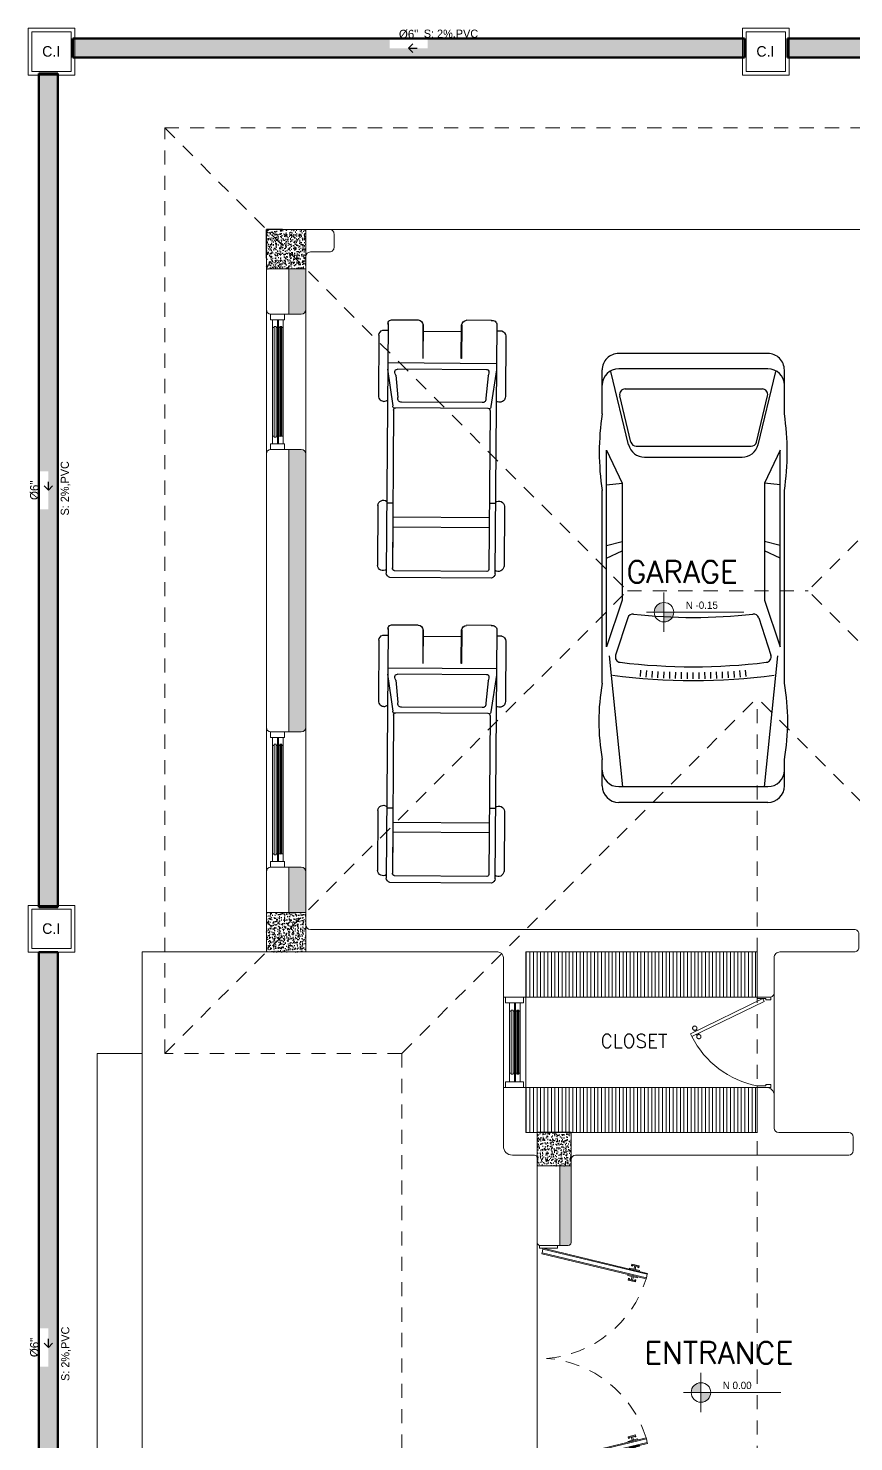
# Model space of a CAD drawing. Header units: metres. Extents: x -232 to 581, y 30 to 789.
# Drawn here: x 88.86 to 96.17, y 390.54 to 403.06 of the extents above; entities that cross this region are included whole.
import ezdxf

# ---------------------------------------------------------------- set-up
doc = ezdxf.new("R2010")
doc.units = ezdxf.units.M
doc.linetypes.add('HIDDEN2', pattern=[0.1875, 0.125, -0.0625])
for name, color, linetype, lineweight in [('000000ELEMENTOS', 252, 'Continuous', 18), ('02_mobiliario', 250, 'Continuous', 5), ('A-DOOR', 35, 'Continuous', 5), ('A-WALL', 250, 'Continuous', 20), ('baños', 140, 'Continuous', 0), ('closets', 253, 'Continuous', 0), ('Columnas', 7, 'Continuous', 18), ('piscina', 131, 'Continuous', 0), ('textos', 7, 'Continuous', 0)]:
    doc.layers.add(name, color=color, linetype=linetype, lineweight=lineweight)
for name, color, linetype in [('GEN-TEXTOS INFO', 7, 'Continuous'), ('HATCH', 8, 'Continuous'), ('MOBILIARIOS', 252, 'Continuous')]:
    doc.layers.add(name, color=color, linetype=linetype)
doc.layers.add('M-SY-PIPE-STANDARD-Drenaje Sanitario', color=7, linetype='Continuous', true_color=0x726558)
doc.layers.add('PISO', color=7, linetype='Continuous', lineweight=5, true_color=0xe6e6e6)
doc.layers.add('Techos 1', color=7, linetype='HIDDEN2', lineweight=9, true_color=0x42391a)
doc.layers.add('RELLENO SECCION', color=8, linetype='Continuous', lineweight=0, transparency=0.4)
doc.styles.add('DS-CAST-01', font='GOTHIC.TTF', dxfattribs={"height": 3})
doc.styles.add('ESC100-2mm', font='arial.ttf', dxfattribs={"height": 0.15})
doc.styles.add('SIST.-CAST-01', font='GOTHIC.TTF', dxfattribs={"height": 2})
doc.styles.get("Standard").update_dxf_attribs({"font": 'arial.ttf'})
pattern_1 = [(50, (109.59505, -7.243447), (0.058299094, -0.005100507), [0.006096, -0.067056]), (355, (109.59505, -7.24345), (-0.011277895, 0.06113819), [0.0048768, -0.053644987]), (100.451445, (109.59991, -7.24387), (0.0470212, 0.05603768), [0.005180803, -0.056988878]), (46.1842, (109.59505, -7.22719), (0.086745293, -0.013453545), [0.009144, -0.100584]), (96.63556, (109.60228, -7.22831), (0.075969323, 0.07917636), [0.00777121, -0.085483395]), (351.18415, (109.59505, -7.22719), (0.07596932, 0.07917636), [0.00731519, -0.080467114]), (21, (109.60318, -7.231255), (0.048516605, -0.032724863), [0.006096, -0.067056]), (326, (109.60318, -7.231255), (0.01977665, 0.05894015), [0.0048768, -0.0536448]), (71.451445, (109.607223, -7.23398), (0.068293254, 0.026215286), [0.005180803, -0.05698878]), (37.5, (109.595052, -7.243447), (0.000988353, 0.0270576124), [0, -0.05299456, 0, -0.0544576, 0, -0.053848]), (7.5, (109.595052, -7.243447), (0.021382292, 0.032057784), [0, -0.03104896, 0, -0.05177536, 0, -0.0205232]), (327.5, (109.576927, -7.243447), (0.0433889905, -0.001833198), [0, -0.02032, 0, -0.0633984, 0, -0.0841248]), (317.5, (109.5688, -7.243447), (0.047401338, 0.008136477), [0, -0.026416, 0, -0.04210304, 0, -0.0597408])]

# ---------------------------------------------------------------- blocks, each defined once
blk = doc.blocks.new('A$C3415d36c')
at = {"layer": 'A-DOOR'}
for p, q in [((0.854, 1.82), (0.846, 1.79)), ((0.865, 1.818), (0.858, 1.787)), ((0.824, 1.696), (0.831, 1.726)), ((0.835, 1.693), (0.843, 1.723)), ((0.824, 0.304), (0.831, 0.274)), ((0.835, 0.307), (0.843, 0.277)), ((0.854, 0.18), (0.846, 0.21)), ((0.865, 0.182), (0.858, 0.213))]:
    blk.add_line(p, q, dxfattribs=at)
for points in [[(0.17, 1.975), (0.17, 2), (0.01, 2), (0.01, 1.975)], [(0.957, 1.713), (0.033, 1.935), (0.031, 1.927), (0.955, 1.704)], [(0.965, 1.745), (0.041, 1.967), (0.033, 1.935), (0.957, 1.713)], [(0.965, 1.745), (0.041, 1.967), (0.043, 1.975), (0.967, 1.753)], [(0.833, 1.817), (0.825, 1.819), (0.829, 1.835), (0.894, 1.819), (0.89, 1.803), (0.882, 1.805), (0.884, 1.813), (0.835, 1.825)], [(0.807, 1.708), (0.799, 1.71), (0.795, 1.694), (0.86, 1.678), (0.864, 1.695), (0.856, 1.696), (0.854, 1.688), (0.805, 1.7)], [(0.957, 0.287), (0.033, 0.065), (0.031, 0.073), (0.955, 0.296)], [(0.965, 0.255), (0.041, 0.033), (0.033, 0.065), (0.957, 0.287)], [(0.965, 0.255), (0.041, 0.033), (0.043, 0.025), (0.967, 0.247)], [(0.807, 0.292), (0.799, 0.29), (0.795, 0.306), (0.86, 0.322), (0.864, 0.305), (0.856, 0.304), (0.854, 0.312), (0.805, 0.3)], [(0.833, 0.183), (0.825, 0.181), (0.829, 0.165), (0.894, 0.181), (0.89, 0.197), (0.882, 0.195), (0.884, 0.187), (0.835, 0.175)], [(0.17, 0.025), (0.17, 0), (0.01, 0), (0.01, 0.025)]]:
    blk.add_lwpolyline(points, close=True, dxfattribs=at)
for points in [[(0.895, 1.778), (0.894, 1.77), (0.807, 1.791), (0.809, 1.799), (0.895, 1.778)], [(0.88, 1.714), (0.882, 1.722), (0.795, 1.743), (0.794, 1.735), (0.88, 1.714)], [(0.88, 0.286), (0.882, 0.278), (0.795, 0.257), (0.794, 0.265), (0.88, 0.286)], [(0.895, 0.222), (0.894, 0.23), (0.807, 0.209), (0.809, 0.201), (0.895, 0.222)]]:
    blk.add_lwpolyline(points, dxfattribs=at)
at = {"layer": 'A-DOOR', "linetype": 'HIDDEN2'}
for centre, start, end in [((-0.004, 2.001), 274.3169, 342.802), ((-0.004, -0.001), 17.198, 85.6831)]:
    blk.add_arc(centre, 1.004, start, end, dxfattribs=at)
blk = doc.blocks.new('A$C95be60c7')
at = {"layer": 'A-DOOR'}
for p, q in [((0.475, 0.743), (0.45, 0.73)), ((0.762, 0.088), (0.45, 0.73)), ((0.47, 0.688), (0.46, 0.683)), ((0.479, 0.671), (0.468, 0.666)), ((0.788, 0.1), (0.475, 0.743)), ((0.496, 0.7), (0.506, 0.705)), ((0.504, 0.683), (0.514, 0.688)), ((0.762, 0.088), (0.788, 0.1))]:
    blk.add_line(p, q, dxfattribs=at)
for points in [[(0, 0.03), (0.025, 0.03), (0.025, 0.075), (0.013, 0.075), (0.013, 0.15), (0, 0.15), (0, 0.03)], [(0.8, 0.03), (0.775, 0.03), (0.775, 0.075), (0.788, 0.075), (0.788, 0.15), (0.8, 0.15), (0.8, 0.03)]]:
    blk.add_lwpolyline(points, dxfattribs=at)
blk.add_arc((0.831, -0.012), 0.834, 117.1874, 168.8099, dxfattribs=at)
for points in [[(0.431, 0.667), (0.431, 0.672), (0.436, 0.681), (0.444, 0.686), (0.455, 0.686), (0.463, 0.681), (0.468, 0.672), (0.468, 0.662), (0.463, 0.654), (0.455, 0.649), (0.444, 0.649), (0.436, 0.654), (0.431, 0.662), (0.431, 0.667)], [(0.506, 0.704), (0.506, 0.709), (0.511, 0.718), (0.52, 0.723), (0.53, 0.723), (0.539, 0.718), (0.544, 0.709), (0.544, 0.699), (0.539, 0.69), (0.53, 0.685), (0.52, 0.685), (0.511, 0.69), (0.506, 0.699), (0.506, 0.704)]]:
    blk.add_open_spline(points, degree=2, dxfattribs=at)
blk = doc.blocks.new('carro1')
at = {"layer": 'MOBILIARIOS'}
for p, q in [((-0.32, 1.577), (-0.709, 1.577)), ((-0.32, 1.577), (-0.709, 1.577)), ((0, 1.539), (0.294, 1.4)), ((1.742, 1.539), (0, 1.539)), ((1.742, 1.539), (0, 1.539)), ((0, 1.539), (0.294, 1.4)), ((0.309, 1.539), (0.294, 1.4)), ((0.309, 1.539), (0.294, 1.4)), ((2.066, 1.577), (0.359, 1.577)), ((2.066, 1.577), (0.359, 1.577)), ((0.845, 1.539), (0.81, 1.4)), ((0.845, 1.539), (0.81, 1.4)), ((0.959, 1.539), (0.893, 1.4)), ((0.959, 1.539), (0.893, 1.4)), ((1.33, 1.4), (1.742, 1.539)), ((1.33, 1.4), (1.742, 1.539)), ((1.822, 1.516), (2.983, 1.397)), ((1.822, 1.516), (2.983, 1.397)), ((2.976, 1.577), (2.741, 1.577)), ((2.976, 1.577), (2.741, 1.577)), ((-0.855, 1.431), (-0.855, 0.109)), ((-0.855, 1.431), (-0.855, 0.109)), ((-0.72, 1.431), (-0.72, 0.109)), ((-0.72, 1.431), (-0.72, 0.109)), ((-0.047, 1.344), (-0.695, 1.502)), ((-0.047, 1.344), (-0.695, 1.502)), ((-0.541, 0.165), (-0.541, 1.382)), ((-0.541, 0.165), (-0.541, 1.382)), ((-0.07, 1.329), (-0.48, 1.429)), ((-0.07, 1.329), (-0.48, 1.429)), ((0.294, 1.4), (1.33, 1.4)), ((0.294, 1.4), (1.33, 1.4)), ((1.487, 1.35), (1.817, 1.457)), ((1.487, 1.35), (1.817, 1.457)), ((2.983, 1.431), (2.983, 0.109)), ((2.983, 1.431), (2.983, 0.109)), ((3.123, 1.431), (3.123, 0.109)), ((3.123, 1.431), (3.123, 0.109)), ((-0.033, 0.265), (-0.033, 1.282)), ((-0.033, 0.265), (-0.033, 1.282)), ((0.065, 1.202), (0.065, 0.337)), ((0.065, 1.202), (0.065, 0.337)), ((2.007, 1.239), (1.95, 1.234)), ((2.007, 1.239), (1.95, 1.234)), ((2.011, 1.187), (1.954, 1.182)), ((2.011, 1.187), (1.954, 1.182)), ((2.015, 1.135), (1.958, 1.131)), ((2.015, 1.135), (1.958, 1.131)), ((2.018, 1.083), (1.961, 1.079)), ((2.018, 1.083), (1.961, 1.079)), ((2.021, 1.03), (1.964, 1.028)), ((2.021, 1.03), (1.964, 1.028)), ((2.023, 0.978), (1.966, 0.976)), ((2.023, 0.978), (1.966, 0.976)), ((2.025, 0.926), (1.968, 0.925)), ((2.025, 0.926), (1.968, 0.925)), ((2.026, 0.874), (1.969, 0.873)), ((2.026, 0.874), (1.969, 0.873)), ((2.027, 0.822), (1.97, 0.821)), ((2.027, 0.822), (1.97, 0.821)), ((2.027, 0.77), (1.97, 0.77)), ((2.027, 0.77), (1.97, 0.77)), ((2.026, 0.665), (1.969, 0.667)), ((2.026, 0.665), (1.969, 0.667)), ((2.027, 0.718), (1.97, 0.718)), ((2.027, 0.718), (1.97, 0.718)), ((2.021, 0.509), (1.964, 0.512)), ((2.021, 0.509), (1.964, 0.512)), ((2.023, 0.561), (1.966, 0.563)), ((2.023, 0.561), (1.966, 0.563)), ((2.025, 0.613), (1.968, 0.615)), ((2.025, 0.613), (1.968, 0.615)), ((2.015, 0.405), (1.958, 0.409)), ((2.015, 0.405), (1.958, 0.409)), ((2.018, 0.457), (1.961, 0.46)), ((2.018, 0.457), (1.961, 0.46)), ((2.007, 0.301), (1.95, 0.306)), ((2.007, 0.301), (1.95, 0.306)), ((2.011, 0.353), (1.954, 0.357)), ((2.011, 0.353), (1.954, 0.357)), ((-0.047, 0.195), (-0.695, 0.038)), ((-0.047, 0.195), (-0.695, 0.038)), ((-0.07, 0.218), (-0.48, 0.118)), ((-0.07, 0.218), (-0.48, 0.118)), ((0, 0), (0.294, 0.139)), ((0, 0), (0.294, 0.139)), ((0.309, 0), (0.294, 0.139)), ((0.294, 0.139), (1.33, 0.139)), ((0.309, 0), (0.294, 0.139)), ((0.294, 0.139), (1.33, 0.139)), ((0.845, 0), (0.81, 0.139)), ((0.845, 0), (0.81, 0.139)), ((0.959, 0), (0.893, 0.139)), ((0.959, 0), (0.893, 0.139)), ((1.33, 0.139), (1.742, 0)), ((1.33, 0.139), (1.742, 0)), ((1.487, 0.189), (1.817, 0.082)), ((1.487, 0.189), (1.817, 0.082)), ((1.822, 0.024), (2.983, 0.143)), ((1.822, 0.024), (2.983, 0.143)), ((1.742, 0), (0, 0)), ((1.742, 0), (0, 0)), ((-0.32, -0.038), (-0.709, -0.038)), ((-0.32, -0.038), (-0.709, -0.038)), ((2.066, -0.038), (0.359, -0.038)), ((2.066, -0.038), (0.359, -0.038)), ((2.976, -0.038), (2.741, -0.038)), ((2.976, -0.038), (2.741, -0.038))]:
    blk.add_line(p, q, dxfattribs=at)
for centre, radius, start, end in [((-0.709, 1.431), 0.146, 89.9174, 180.0824), ((-0.709, 1.431), 0.146, 89.9174, 180.0824), ((-0.574, 1.431), 0.146, 90.0172, 179.9829), ((-0.574, 1.431), 0.146, 90.0172, 179.9829), ((0.02, -0.727), 2.329, 81.6216, 98.3784), ((0.02, -0.727), 2.329, 81.6216, 98.3784), ((2.403, -0.29), 1.897, 79.7616, 100.2384), ((2.403, -0.29), 1.897, 79.7616, 100.2384), ((2.836, 1.431), 0.146, 0.0171, 89.9829), ((2.836, 1.431), 0.146, 0.0171, 89.9829), ((2.976, 1.431), 0.146, 0.0171, 89.9829), ((2.976, 1.431), 0.146, 0.0171, 89.9829), ((-0.492, 1.381), 0.0488, 76.3661, 179.9108), ((-0.492, 1.381), 0.0488, 76.3661, 179.9108), ((1.832, 1.411), 0.0487, 6.8356, 108.1699), ((1.832, 1.411), 0.0487, 6.8356, 108.1699), ((-3.411, 0.77), 5.331, 353.0262, 6.9738), ((-3.411, 0.77), 5.331, 353.0262, 6.9738), ((-3.35, 0.77), 5.392, 352.3671, 7.6329), ((-3.35, 0.77), 5.392, 352.3671, 7.6329), ((-0.082, 1.282), 0.0488, 359.911, 76.2607), ((-0.082, 1.282), 0.0488, 359.911, 76.2607), ((-0.082, 1.202), 0.146, 0.0444, 76.3177), ((-0.082, 1.202), 0.146, 0.0444, 76.3177), ((1.502, 1.304), 0.049, 108.1055, 185.9744), ((1.502, 1.304), 0.049, 108.1055, 185.9744), ((-3.379, 0.77), 4.862, 353.7528, 6.2472), ((-3.379, 0.77), 4.862, 353.7528, 6.2472), ((-0.082, 0.265), 0.0488, 283.7393, 0.0891), ((-0.082, 0.265), 0.0488, 283.7393, 0.0891), ((-0.082, 0.338), 0.146, 283.6822, 359.9556), ((-0.082, 0.338), 0.146, 283.6822, 359.9556), ((-0.492, 0.166), 0.0488, 180.0891, 283.6339), ((-0.492, 0.166), 0.0488, 180.0891, 283.6339), ((1.502, 0.236), 0.049, 174.0256, 251.8945), ((1.502, 0.236), 0.049, 174.0256, 251.8945), ((-0.709, 0.109), 0.146, 179.9176, 270.0825), ((-0.709, 0.109), 0.146, 179.9176, 270.0825), ((-0.574, 0.109), 0.146, 180.0171, 269.9828), ((-0.574, 0.109), 0.146, 180.0171, 269.9828), ((1.832, 0.128), 0.0487, 251.8301, 353.1644), ((1.832, 0.128), 0.0487, 251.8301, 353.1644), ((2.836, 0.109), 0.146, 270.0171, 359.9829), ((2.836, 0.109), 0.146, 270.0171, 359.9829), ((2.976, 0.109), 0.146, 270.0171, 359.9829), ((2.976, 0.109), 0.146, 270.0171, 359.9829), ((0.02, 2.266), 2.329, 261.6216, 278.3784), ((0.02, 2.266), 2.329, 261.6216, 278.3784), ((2.403, 1.83), 1.897, 259.7616, 280.2384), ((2.403, 1.83), 1.897, 259.7616, 280.2384)]:
    blk.add_arc(centre, radius, start, end, dxfattribs=at)
blk = doc.blocks.new('carritogolf')
at = {"layer": 'MOBILIARIOS', "linetype": 'Continuous'}
for p, q in [((-0.046, -0.434), (-0.061, 1.777)), ((0.871, 1.822), (-0.03, 1.816)), ((0.829, 1.763), (0.013, 1.758)), ((0.918, -0.427), (0.902, 1.784)), ((-0.136, 1.177), (-0.14, 1.71)), ((0.003, 0.33), (-0.007, 1.737)), ((-0.004, 1.37), (-0.007, 1.737)), ((0.858, 0.336), (0.848, 1.743)), ((0.986, 1.185), (0.982, 1.718)), ((0.851, 1.376), (-0.004, 1.37)), ((0.851, 1.289), (-0.003, 1.283)), ((-0.057, 1.155), (-0.003, 1.155)), ((0.907, 1.161), (0.852, 1.161)), ((-0.049, -0.029), (-0.002, 0.297)), ((0.839, 0.318), (0.001, 0.312)), ((0.792, 0.267), (0.07, 0.262)), ((0.915, -0.022), (0.864, 0.303)), ((-0.127, -0.33), (-0.131, 0.206)), ((0.024, 0.023), (0.042, 0.223)), ((0.842, 0.029), (0.821, 0.228)), ((0.998, -0.322), (0.994, 0.214)), ((0.915, -0.077), (-0.048, -0.084)), ((0.827, -0.023), (0.039, -0.028)), ((-0.092, -0.374), (-0.046, -0.374)), ((0.604, -0.36), (0.265, -0.363)), ((0.963, -0.367), (0.917, -0.367)), ((0.003, -0.466), (0.222, -0.465)), ((0.87, -0.46), (0.65, -0.462))]:
    blk.add_line(p, q, dxfattribs=at)
for points in [[(0.604, -0.123), (0.602, -0.123), (0.604, -0.418), (0.607, -0.418)], [(0.263, -0.126), (0.265, -0.126), (0.267, -0.421), (0.265, -0.421)]]:
    blk.add_lwpolyline(points, close=True, dxfattribs=at)
for centre, radius, start, end in [((-0.09, 1.706), 0.0499, 54.1309, 175.531), ((-0.018, 1.774), 0.043, 106.0127, 176.0096), ((0.017, 1.735), 0.0235, 99.8611, 186.9371), ((0.825, 1.74), 0.0235, 353.8601, 80.9361), ((0.86, 1.78), 0.043, 4.7876, 74.7846), ((0.932, 1.713), 0.0499, 5.2663, 126.6663), ((-0.087, 1.182), 0.0499, 185.2663, 306.6663), ((0.936, 1.189), 0.0499, 234.1309, 355.531), ((0.017, 0.301), 0.0192, 114.7535, 190.8884), ((0.023, 0.332), 0.0196, 175.362, 272.1148), ((0.072, 0.231), 0.0313, 86.5993, 194.6322), ((0.79, 0.236), 0.0313, 346.165, 94.1979), ((0.839, 0.337), 0.0196, 268.6824, 5.4352), ((0.845, 0.306), 0.0192, 349.9088, 66.0437), ((-0.076, -0.326), 0.0513, 185.1681, 251.744), ((0.947, -0.319), 0.0513, 289.0533, 355.6292), ((-0.009, -0.43), 0.0375, 175.2556, 287.6939), ((0.217, -0.417), 0.0479, 276.1421, 355.6637), ((0.654, -0.414), 0.0479, 185.1335, 264.6552), ((0.88, -0.424), 0.0375, 253.1033, 5.5416)]:
    blk.add_arc(centre, radius, start, end, dxfattribs=at)
for points in [[(-0.131, 0.206), (-0.129, 0.22), (-0.125, 0.242), (-0.091, 0.255), (-0.079, 0.26), (-0.053, 0.248), (-0.051, 0.247)], [(0.994, 0.214), (0.991, 0.228), (0.987, 0.25), (0.954, 0.262), (0.941, 0.268), (0.915, 0.255), (0.913, 0.253)]]:
    blk.add_open_spline(points, degree=3, knots=[0, 0, 0, 0, 0.0431757, 0.0672409, 0.1048601, 0.1145034, 0.1145034, 0.1145034, 0.1145034], dxfattribs=at)
for points in [[(0.024, 0.023), (0.017, 0.011), (0.021, -0.024), (0.039, -0.028)], [(0.842, 0.029), (0.848, 0.017), (0.845, -0.019), (0.827, -0.023)]]:
    blk.add_spline(points, degree=3, dxfattribs=at)
blk = doc.blocks.new('20.03.2026 LN 09 PRIMER NIVEL ARQ')
at = {"layer": 'closets', "transparency": 33554687}
h = blk.add_hatch(dxfattribs=at)
h.set_pattern_fill('LINE', color=1, scale=0.01, angle=90)
h.set_pattern_definition([(90, (-118.43962, 129.7661), (-0.03175, 2e-18), [])])
h.paths.add_polyline_path([(-10.536, -49.293), (-8.486, -49.293), (-8.486, -48.893), (-10.536, -48.893)])
h = blk.add_hatch(dxfattribs=at)
h.set_pattern_fill('LINE', color=1, scale=0.01, angle=90)
h.set_pattern_definition([(90, (-118.43962, 130.966062), (-0.03175, 2e-18), [])])
h.paths.add_polyline_path([(-10.536, -50.493), (-8.486, -50.493), (-8.486, -50.093), (-10.536, -50.093)])
at = {"layer": 'HATCH'}
h = blk.add_hatch(dxfattribs=at)
h.set_pattern_fill('AR-CONC', color=1, scale=0.00032)
h.set_pattern_definition(pattern_1)
h.paths.add_polyline_path([(-12.836, -42.843), (-12.486, -42.843), (-12.486, -42.493), (-12.836, -42.493)])
h = blk.add_hatch(dxfattribs=at)
h.set_pattern_fill('AR-CONC', color=1, scale=0.00032)
h.set_pattern_definition(pattern_1)
h.paths.add_polyline_path([(-12.836, -48.893), (-12.486, -48.893), (-12.486, -48.543), (-12.836, -48.543)])
h = blk.add_hatch(dxfattribs=at)
h.set_pattern_fill('AR-CONC', color=1, scale=0.00032)
h.set_pattern_definition(pattern_1)
h.paths.add_polyline_path([(-10.436, -50.788), (-10.136, -50.788), (-10.136, -50.488), (-10.436, -50.488)])
at = {"layer": 'RELLENO SECCION'}
h = blk.add_hatch(color=1, dxfattribs=at)
h.dxf.hatch_style = 1
h.paths.add_polyline_path([(-12.486, -42.843), (-12.636, -42.843), (-12.636, -43.243), (-12.526, -43.243, 0.414214), (-12.486, -43.203)])
h.paths.add_polyline_path([(-12.486, -44.483, 0.414214), (-12.526, -44.443), (-12.636, -44.443), (-12.636, -46.943), (-12.526, -46.943, 0.414214), (-12.486, -46.903)])
h.paths.add_polyline_path([(-12.636, -48.543), (-12.486, -48.543), (-12.486, -48.183, 0.414214), (-12.526, -48.143), (-12.636, -48.143)])
h = blk.add_hatch(color=1, dxfattribs=at)
h.dxf.hatch_style = 1
edge = h.paths.add_edge_path()
edge.add_line((-10.162, -50.788), (-10.136, -50.788))
edge.add_line((-10.136, -50.788), (-10.236, -50.788))
edge.add_line((-10.236, -50.788), (-10.236, -51.493))
edge.add_line((-10.236, -51.493), (-10.161, -51.493))
edge.add_arc((-10.161, -51.468), 0.025, 270, 360)
edge.add_line((-10.136, -51.468), (-10.136, -50.828))
edge.add_line((-10.136, -50.828), (-10.136, -50.803))
edge.add_line((-10.136, -50.803), (-10.136, -50.788))
edge.add_line((-10.136, -50.788), (-10.162, -50.788))
at = {"layer": 'textos', "transparency": 33554534}
h = blk.add_hatch(color=1, dxfattribs=at)
h.dxf.hatch_style = 1
h.paths.add_polyline_path([(-9.313, -45.798, 0.414214), (-9.399, -45.884), (-9.313, -45.884)])
h.paths.add_polyline_path([(-9.226, -45.884), (-9.313, -45.884), (-9.313, -45.971, 0.414214)])
h = blk.add_hatch(color=1, dxfattribs=at)
h.dxf.hatch_style = 1
h.paths.add_polyline_path([(-8.985, -52.709, 0.414214), (-9.071, -52.795), (-8.985, -52.795)])
h.paths.add_polyline_path([(-8.898, -52.795), (-8.985, -52.795), (-8.985, -52.882, 0.414214)])
at = {"layer": 'A-DOOR', "color": 1}
for p, q in [((-12.798, -43.243), (-12.798, -43.293)), ((-12.674, -43.293), (-12.798, -43.293)), ((-12.78, -44.393), (-12.78, -43.293)), ((-12.737, -43.293), (-12.737, -44.393)), ((-12.729, -44.393), (-12.729, -43.293)), ((-12.686, -43.293), (-12.686, -44.393)), ((-12.674, -43.243), (-12.674, -43.293)), ((-12.767, -44.332), (-12.767, -43.354)), ((-12.75, -43.354), (-12.767, -43.354)), ((-12.75, -44.332), (-12.75, -43.354)), ((-12.717, -44.323), (-12.717, -43.354)), ((-12.699, -43.354), (-12.717, -43.354)), ((-12.699, -44.323), (-12.699, -43.354)), ((-12.674, -44.393), (-12.798, -44.393)), ((-12.798, -44.443), (-12.798, -44.393)), ((-12.75, -44.332), (-12.767, -44.332)), ((-12.674, -44.443), (-12.674, -44.393)), ((-12.798, -46.943), (-12.798, -46.993)), ((-12.674, -46.943), (-12.674, -46.993)), ((-12.674, -46.993), (-12.798, -46.993)), ((-12.78, -48.093), (-12.78, -46.993)), ((-12.767, -48.032), (-12.767, -47.054)), ((-12.75, -47.054), (-12.767, -47.054)), ((-12.75, -48.032), (-12.75, -47.054)), ((-12.737, -46.993), (-12.737, -48.093)), ((-12.729, -48.093), (-12.729, -46.993)), ((-12.717, -48.023), (-12.717, -47.054)), ((-12.699, -47.054), (-12.717, -47.054)), ((-12.699, -48.023), (-12.699, -47.054)), ((-12.686, -46.993), (-12.686, -48.093)), ((-12.75, -48.032), (-12.767, -48.032)), ((-12.674, -48.093), (-12.798, -48.093)), ((-12.798, -48.143), (-12.798, -48.093)), ((-12.674, -48.143), (-12.674, -48.093)), ((-10.736, -50.093), (-10.736, -49.293)), ((-10.716, -49.293), (-10.716, -49.343)), ((-10.556, -49.293), (-10.556, -49.343)), ((-10.536, -50.093), (-10.536, -49.293)), ((-10.556, -49.343), (-10.716, -49.343)), ((-10.68, -49.343), (-10.68, -50.043)), ((-10.667, -49.41), (-10.667, -49.976)), ((-10.649, -49.41), (-10.667, -49.41)), ((-10.649, -49.41), (-10.649, -49.976)), ((-10.637, -50.043), (-10.637, -49.343)), ((-10.629, -49.343), (-10.629, -50.043)), ((-10.616, -49.41), (-10.616, -49.976)), ((-10.599, -49.41), (-10.616, -49.41)), ((-10.599, -49.41), (-10.599, -49.976)), ((-10.586, -50.043), (-10.586, -49.343)), ((-10.556, -50.043), (-10.716, -50.043)), ((-10.716, -50.093), (-10.716, -50.043)), ((-10.649, -49.976), (-10.667, -49.976)), ((-10.599, -49.976), (-10.616, -49.976)), ((-10.556, -50.093), (-10.556, -50.043))]:
    blk.add_line(p, q, dxfattribs=at)
for points in [[(-12.75, -43.363), (-12.737, -43.363), (-12.737, -43.293), (-12.78, -43.293), (-12.78, -43.363), (-12.767, -43.363)], [(-12.699, -43.363), (-12.686, -43.363), (-12.686, -43.293), (-12.729, -43.293), (-12.729, -43.363), (-12.717, -43.363)], [(-12.75, -44.323), (-12.737, -44.323), (-12.737, -44.393), (-12.78, -44.393), (-12.78, -44.323), (-12.767, -44.323)], [(-12.699, -44.323), (-12.686, -44.323), (-12.686, -44.393), (-12.729, -44.393), (-12.729, -44.323), (-12.717, -44.323)], [(-12.75, -47.063), (-12.737, -47.063), (-12.737, -46.993), (-12.78, -46.993), (-12.78, -47.063), (-12.767, -47.063)], [(-12.699, -47.063), (-12.686, -47.063), (-12.686, -46.993), (-12.729, -46.993), (-12.729, -47.063), (-12.717, -47.063)], [(-12.75, -48.023), (-12.737, -48.023), (-12.737, -48.093), (-12.78, -48.093), (-12.78, -48.023), (-12.767, -48.023)], [(-12.699, -48.023), (-12.686, -48.023), (-12.686, -48.093), (-12.729, -48.093), (-12.729, -48.023), (-12.717, -48.023)], [(-10.649, -49.418), (-10.637, -49.418), (-10.637, -49.343), (-10.68, -49.343), (-10.68, -49.418), (-10.667, -49.418)], [(-10.599, -49.418), (-10.586, -49.418), (-10.586, -49.343), (-10.629, -49.343), (-10.629, -49.418), (-10.616, -49.418)], [(-10.649, -49.968), (-10.637, -49.968), (-10.637, -50.043), (-10.68, -50.043), (-10.68, -49.968), (-10.667, -49.968)], [(-10.599, -49.968), (-10.586, -49.968), (-10.586, -50.043), (-10.629, -50.043), (-10.629, -49.968), (-10.616, -49.968)]]:
    blk.add_lwpolyline(points, dxfattribs=at)
at = {"layer": 'A-WALL', "color": 1}
for p, q in [((-12.486, -42.843), (-12.486, -48.543)), ((-12.836, -44.483), (-12.836, -43.203)), ((-12.526, -43.243), (-12.796, -43.243)), ((-12.526, -44.443), (-12.796, -44.443)), ((-12.636, -46.943), (-12.636, -44.443)), ((-12.836, -46.903), (-12.836, -44.483)), ((-12.836, -48.184), (-12.836, -46.903)), ((-12.526, -46.943), (-12.796, -46.943)), ((-12.836, -48.183), (-12.836, -48.853)), ((-12.526, -48.143), (-12.796, -48.143)), ((-12.636, -48.543), (-12.636, -48.143)), ((-10.786, -48.893), (-12.486, -48.893)), ((-10.736, -48.943), (-10.736, -49.293)), ((-10.536, -48.893), (-10.536, -49.293)), ((-8.486, -49.29), (-8.486, -48.893)), ((-10.536, -49.293), (-10.736, -49.293)), ((-10.736, -50.093), (-10.736, -50.613)), ((-10.536, -50.093), (-10.736, -50.093)), ((-10.536, -50.093), (-10.536, -50.493)), ((-8.406, -50.093), (-8.486, -50.093)), ((-8.486, -50.096), (-8.486, -50.494)), ((-8.336, -50.453), (-8.336, -50.163)), ((-10.536, -50.493), (-8.486, -50.493)), ((-8.296, -50.493), (-7.676, -50.493)), ((-7.636, -50.533), (-7.636, -50.653)), ((-10.656, -50.693), (-10.461, -50.693)), ((-10.096, -50.693), (-7.676, -50.693)), ((-10.436, -50.718), (-10.436, -51.468)), ((-10.236, -50.788), (-10.236, -51.493)), ((-10.136, -50.788), (-10.136, -51.468)), ((-10.411, -51.493), (-10.161, -51.493))]:
    blk.add_line(p, q, dxfattribs=at)
at = {"layer": 'A-WALL', "color": 1, "transparency": 33554684}
for p, q in [((-10.561, -50.693), (-10.656, -50.693)), ((-10.161, -51.493), (-10.411, -51.493))]:
    blk.add_line(p, q, dxfattribs=at)
at = {"layer": 'A-WALL', "color": 1}
for points in [[(-12.446, -42.693), (-12.276, -42.693, 0.414214), (-12.236, -42.653), (-12.236, -42.533, 0.414214), (-12.276, -42.493), (-12.796, -42.493, 0.414214), (-12.836, -42.533)], [(-12.446, -48.693), (-7.626, -48.693, -0.414214), (-7.586, -48.733), (-7.586, -48.853, -0.414214), (-7.626, -48.893), (-8.286, -48.893, 0.414214), (-8.336, -48.943), (-8.336, -49.253, -0.414214), (-8.376, -49.293), (-8.486, -49.293)]]:
    blk.add_lwpolyline(points, format="xyb", dxfattribs=at)
for points in [[(-12.836, -42.533), (-12.836, -43.203)], [(-12.636, -43.243), (-12.636, -42.843)], [(-8.486, -48.893), (-10.536, -48.893)]]:
    blk.add_lwpolyline(points, dxfattribs=at)
for centre, radius, start, end in [((-12.446, -42.733), 0.04, 90, 180), ((-12.796, -43.203), 0.04, 180, 270), ((-12.526, -43.203), 0.04, 270, 0), ((-12.796, -44.483), 0.04, 90, 180), ((-12.526, -44.483), 0.04, 0, 90), ((-12.796, -46.903), 0.04, 180, 270), ((-12.526, -46.903), 0.04, 270, 0), ((-12.796, -48.183), 0.04, 90, 180), ((-12.526, -48.183), 0.04, 0, 90), ((-12.446, -48.653), 0.04, 180, 270), ((-10.786, -48.943), 0.05, 0, 90), ((-8.406, -50.163), 0.07, 0, 90), ((-8.296, -50.453), 0.04, 180, 270), ((-7.676, -50.533), 0.04, 0, 90), ((-10.656, -50.613), 0.08, 180, 270), ((-10.096, -50.733), 0.04, 90, 180), ((-7.676, -50.653), 0.04, 270, 0)]:
    blk.add_arc(centre, radius, start, end, dxfattribs=at)
at = {"layer": 'A-WALL', "color": 1, "transparency": 33554684}
for centre, start, end in [((-10.461, -50.718), 0, 90), ((-10.411, -51.468), 180, 270), ((-10.161, -51.468), 270, 0)]:
    blk.add_arc(centre, 0.025, start, end, dxfattribs=at)
at = {"layer": 'closets', "color": 1, "transparency": 33554687}
for p, q in [((-8.486, -49.293), (-10.536, -49.293)), ((-8.486, -50.093), (-10.536, -50.093))]:
    blk.add_line(p, q, dxfattribs=at)
at = {"layer": 'Columnas', "color": 1}
for points in [[(-12.836, -42.843), (-12.486, -42.843), (-12.486, -42.493), (-12.836, -42.493)], [(-12.836, -48.893), (-12.486, -48.893), (-12.486, -48.543), (-12.836, -48.543)], [(-10.436, -50.788), (-10.136, -50.788), (-10.136, -50.488), (-10.436, -50.488)]]:
    blk.add_lwpolyline(points, close=True, dxfattribs=at)
at = {"layer": 'Defpoints', "color": 1}
for p in [(-12.693, -42.493), (-12.836, -42.748)]:
    blk.add_line(p, (-12.836, -42.493), dxfattribs=at)
at = {"layer": 'piscina', "color": 1, "const_width": 0.01}
for points in [[(-12.708, -43.354), (-12.708, -44.332)], [(-12.708, -47.054), (-12.708, -48.032)], [(-10.608, -49.41), (-10.608, -49.976)]]:
    blk.add_lwpolyline(points, dxfattribs=at)
at = {"layer": 'PISO', "color": 1}
for p, q in [((-12.276, -42.493), (-5.396, -42.493)), ((-12.796, -48.893), (-13.936, -48.893)), ((-13.936, -48.893), (-13.936, -56.089)), ((-8.336, -50.163), (-8.336, -49.253)), ((-14.336, -49.793), (-14.336, -55.188)), ((-14.336, -49.793), (-13.936, -49.793)), ((-10.436, -51.468), (-10.436, -53.518))]:
    blk.add_line(p, q, dxfattribs=at)
at = {"layer": 'Techos 1', "color": 1}
for p, q in [((-13.736, -49.793), (-13.736, -41.593)), ((-13.736, -41.593), (-3.936, -41.593)), ((-13.736, -41.593), (-9.636, -45.693)), ((-3.936, -41.593), (-8.036, -45.693)), ((-13.736, -49.793), (-9.636, -45.693)), ((-9.636, -45.693), (-8.036, -45.693)), ((-3.936, -49.793), (-8.036, -45.693)), ((-11.636, -49.793), (-8.486, -46.643)), ((-8.486, -58.343), (-8.486, -46.643)), ((-5.336, -49.793), (-8.486, -46.643)), ((-11.636, -49.793), (-13.736, -49.793)), ((-11.636, -49.793), (-11.636, -55.193))]:
    blk.add_line(p, q, dxfattribs=at)
at = {"layer": 'textos', "color": 1}
for p, q in [((-9.313, -45.71), (-9.313, -46.058)), ((-9.467, -45.884), (-8.606, -45.884)), ((-8.985, -52.621), (-8.985, -52.969)), ((-9.139, -52.795), (-8.278, -52.795))]:
    blk.add_line(p, q, dxfattribs=at)
for centre in [(-9.313, -45.884), (-8.985, -52.795)]:
    blk.add_circle(centre, 0.0865, dxfattribs=at)
at = {"layer": '02_mobiliario', "color": 1, "xscale": -1, "rotation": 180}
for p in [(-11.712, -43.76), (-11.712, -46.462)]:
    blk.add_blockref('carritogolf', p, dxfattribs=at)
at = {"layer": '02_mobiliario', "color": 1, "rotation": 270}
blk.add_blockref('carro1', (-9.823, -44.447), dxfattribs=at)
at = {"layer": 'A-DOOR', "color": 1, "rotation": 90}
blk.add_blockref('A$C95be60c7', (-8.336, -50.093), dxfattribs=at)
at = {"layer": 'A-DOOR', "color": 1}
blk.add_blockref('A$C3415d36c', (-10.426, -53.493), dxfattribs=at)
at = {"layer": 'baños', "color": 1, "linetype": 'Continuous'}
for tag in ['MATERIAL', 'PRODUCT', 'TRADENAME', 'MODELNUMBER']:
    blk.add_attdef(tag, (-12.061, -62.071), '', height=0.0000254, rotation=359.9999, dxfattribs=at)
at = {"layer": 'textos', "color": 1, "width": 3.40488}
for s, insert, char_height, attachment_point in [('{\\Fromans|c0; GARAGE}', (-9.778, -45.624), 0.195, 7), ('\\pxqc;{\\Fromans|c0;\\H0.8x;CLOSET\\H1.25x; }', (-7.876, -49.741), 0.15, 9), ('{\\Fromans|c0; ENTRANCE}', (-9.621, -52.541), 0.195, 7)]:
    blk.add_mtext(s, dxfattribs=dict(at, insert=insert, char_height=char_height, attachment_point=attachment_point))
at = {"layer": 'textos', "color": 1, "char_height": 0.065, "attachment_point": 1, "style": 'ESC100-2mm'}
for s, insert in [('{\\Ftxt|c0;N -0.15}', (-9.12, -45.789)), ('{\\Ftxt|c0;N 0.00}', (-8.792, -52.7))]:
    blk.add_mtext_dynamic_manual_height_columns(s, width=2.21694, gutter_width=0.5, heights=[0], dxfattribs=dict(at, insert=insert))
blk = doc.blocks.new('_Open90')
at = {"color": 0, "linetype": 'ByBlock', "lineweight": -2}
for p, q in [((0, 0), (-1, 0)), ((-0.5, 0.5), (0, 0)), ((0, 0), (-0.5, -0.5))]:
    blk.add_line(p, q, dxfattribs=at)
blk = doc.blocks.new('DR 20.03.26 LN09')
at = {"layer": 'M-SY-PIPE-STANDARD-Drenaje Sanitario', "linetype": 'Continuous', "lineweight": 50}
for points in [[(-14927.73, -2179.8), (-14927.73, -2186.43), (-14693.4, -2186.43), (-14693.4, -2179.8), (-14803.91, -2179.8), (-14803.91, -2183.16), (-14817.21, -2183.16), (-14817.21, -2179.8)], [(-14678.32, -2179.8), (-14678.32, -2186.43), (-14365.87, -2186.43), (-14365.87, -2179.8), (-14515.44, -2179.8), (-14515.44, -2183.16), (-14528.74, -2183.16), (-14528.74, -2179.8)], [(-14939.59, -2482.78), (-14932.97, -2482.78), (-14932.97, -2191.94), (-14939.59, -2191.94), (-14939.59, -2330.71), (-14936.23, -2330.71), (-14936.23, -2344.01), (-14939.59, -2344.01)], [(-14939.59, -2774.21), (-14932.97, -2774.21), (-14932.97, -2498.5), (-14939.59, -2498.5), (-14939.59, -2629.7), (-14936.23, -2629.7), (-14936.23, -2643.01), (-14939.59, -2643.01)]]:
    blk.add_hatch(color=251, dxfattribs=at).paths.add_polyline_path(points, flags=0)
at = {"layer": '000000ELEMENTOS', "color": 10, "linetype": 'Continuous', "lineweight": 15}
for p, q in [((-14926.99, -2176.2), (-14943.3, -2176.2)), ((-14943.3, -2176.2), (-14943.3, -2192.51)), ((-14928.27, -2177.48), (-14942.02, -2177.48)), ((-14942.02, -2177.48), (-14942.02, -2191.23)), ((-14928.27, -2191.23), (-14928.27, -2177.48)), ((-14926.99, -2192.51), (-14926.99, -2176.2)), ((-14677.78, -2176.2), (-14694.09, -2176.2)), ((-14694.09, -2176.2), (-14694.09, -2192.51)), ((-14679.06, -2177.48), (-14692.81, -2177.48)), ((-14692.81, -2177.48), (-14692.81, -2191.23)), ((-14679.06, -2191.23), (-14679.06, -2177.48)), ((-14677.78, -2192.51), (-14677.78, -2176.2)), ((-14943.3, -2192.51), (-14926.99, -2192.51)), ((-14942.02, -2191.23), (-14928.27, -2191.23)), ((-14694.09, -2192.51), (-14677.78, -2192.51)), ((-14692.81, -2191.23), (-14679.06, -2191.23)), ((-14926.99, -2482.18), (-14943.3, -2482.18)), ((-14943.3, -2482.18), (-14943.3, -2498.5)), ((-14928.27, -2483.47), (-14942.02, -2483.47)), ((-14942.02, -2483.47), (-14942.02, -2497.22)), ((-14928.27, -2497.22), (-14928.27, -2483.47)), ((-14926.99, -2498.5), (-14926.99, -2482.18)), ((-14943.3, -2498.5), (-14926.99, -2498.5)), ((-14942.02, -2497.22), (-14928.27, -2497.22))]:
    blk.add_line(p, q, dxfattribs=at)
at = {"layer": '000000ELEMENTOS'}
for p, q in [((-14943.3, -2176.2), (-14926.99, -2176.2)), ((-14943.3, -2192.51), (-14943.3, -2176.2)), ((-14942.02, -2177.48), (-14928.27, -2177.48)), ((-14942.02, -2191.23), (-14942.02, -2177.48)), ((-14928.27, -2177.48), (-14928.27, -2191.23)), ((-14926.99, -2176.2), (-14926.99, -2192.51)), ((-14694.09, -2176.2), (-14677.78, -2176.2)), ((-14694.09, -2192.51), (-14694.09, -2176.2)), ((-14692.81, -2177.48), (-14679.06, -2177.48)), ((-14692.81, -2191.23), (-14692.81, -2177.48)), ((-14679.06, -2177.48), (-14679.06, -2191.23)), ((-14677.78, -2176.2), (-14677.78, -2192.51)), ((-14926.99, -2192.51), (-14943.3, -2192.51)), ((-14928.27, -2191.23), (-14942.02, -2191.23)), ((-14677.78, -2192.51), (-14694.09, -2192.51)), ((-14679.06, -2191.23), (-14692.81, -2191.23)), ((-14943.3, -2482.18), (-14926.99, -2482.18)), ((-14943.3, -2498.5), (-14943.3, -2482.18)), ((-14942.02, -2483.47), (-14928.27, -2483.47)), ((-14942.02, -2497.22), (-14942.02, -2483.47)), ((-14928.27, -2483.47), (-14928.27, -2497.22)), ((-14926.99, -2482.18), (-14926.99, -2498.5)), ((-14926.99, -2498.5), (-14943.3, -2498.5)), ((-14928.27, -2497.22), (-14942.02, -2497.22))]:
    blk.add_line(p, q, dxfattribs=at)
at = {"layer": 'M-SY-PIPE-STANDARD-Drenaje Sanitario', "color": 251, "linetype": 'Continuous', "lineweight": 50}
for points in [[(-14927.73, -2179.8), (-14693.4, -2179.8)], [(-14927.73, -2186.43), (-14927.73, -2179.8)], [(-14693.4, -2179.8), (-14693.4, -2186.43)], [(-14678.32, -2179.8), (-14365.87, -2179.8)], [(-14678.32, -2186.43), (-14678.32, -2179.8)], [(-14693.4, -2186.43), (-14927.73, -2186.43)], [(-14365.87, -2186.43), (-14678.32, -2186.43)], [(-14939.59, -2482.78), (-14939.59, -2191.94)], [(-14939.59, -2191.94), (-14932.97, -2191.94)], [(-14932.97, -2191.94), (-14932.97, -2482.78)], [(-14932.97, -2482.78), (-14939.59, -2482.78)], [(-14939.59, -2774.21), (-14939.59, -2498.5)], [(-14939.59, -2498.5), (-14932.97, -2498.5)], [(-14932.97, -2498.5), (-14932.97, -2774.21)]]:
    blk.add_lwpolyline(points, dxfattribs=at)
at = {"layer": 'M-SY-PIPE-STANDARD-Drenaje Sanitario', "color": 251, "linetype": 'Continuous', "lineweight": -3, "xscale": 3, "yscale": 3, "zscale": 3}
for p, rotation in [((-14810.56, -2183.11), 180), ((-14936.28, -2337.36), 270), ((-14936.28, -2636.36), 270)]:
    blk.add_blockref('_Open90', p, dxfattribs=dict(at, rotation=rotation))
at = {"layer": '000000ELEMENTOS', "style": 'SIST.-CAST-01'}
for p in [(-14938.42, -2186.1), (-14689.21, -2186.1), (-14938.42, -2492.09)]:
    blk.add_text('C.I', height=3.673, dxfattribs=at).set_placement(p)
at = {"layer": 'GEN-TEXTOS INFO', "style": 'SIST.-CAST-01'}
blk.add_text('S: 2%%%,PVC', height=2.8354, dxfattribs=at).set_placement((-14805.26, -2179.5))
for p in [(-14929.12, -2346.15), (-14928.95, -2648.06)]:
    blk.add_text('S: 2%%%,PVC', height=2.8354, rotation=90, dxfattribs=at).set_placement(p)
at = {"layer": 'M-SY-PIPE-STANDARD-Drenaje Sanitario', "color": 251, "linetype": 'Continuous', "lineweight": -3, "insert": (-14810.56, -2178.29), "char_height": 3, "attachment_point": 5, "style": 'DS-CAST-01'}
blk.add_mtext('%%C6"', dxfattribs=at)
at = {"layer": 'M-SY-PIPE-STANDARD-Drenaje Sanitario', "color": 251, "linetype": 'Continuous', "lineweight": -3, "char_height": 3, "attachment_point": 5, "rotation": 90, "style": 'DS-CAST-01'}
for insert in [(-14941.1, -2337.36), (-14941.1, -2636.36)]:
    blk.add_mtext('%%C6"', dxfattribs=dict(at, insert=insert))

msp = doc.modelspace()

# ---------------------------------------------------------------- block references
at = {"color": 1}
msp.add_blockref('20.03.2026 LN 09 PRIMER NIVEL ARQ', (103.802, 443.775), dxfattribs=at)
at = {"layer": 'M-SY-PIPE-STANDARD-Drenaje Sanitario', "xscale": 0.02539304808409144, "yscale": 0.02539304808409144, "zscale": 0.02539304808409144}
msp.add_blockref('DR 20.03.26 LN09', (468.312, 458.324), dxfattribs=at)

doc.saveas('drawing.dxf')
